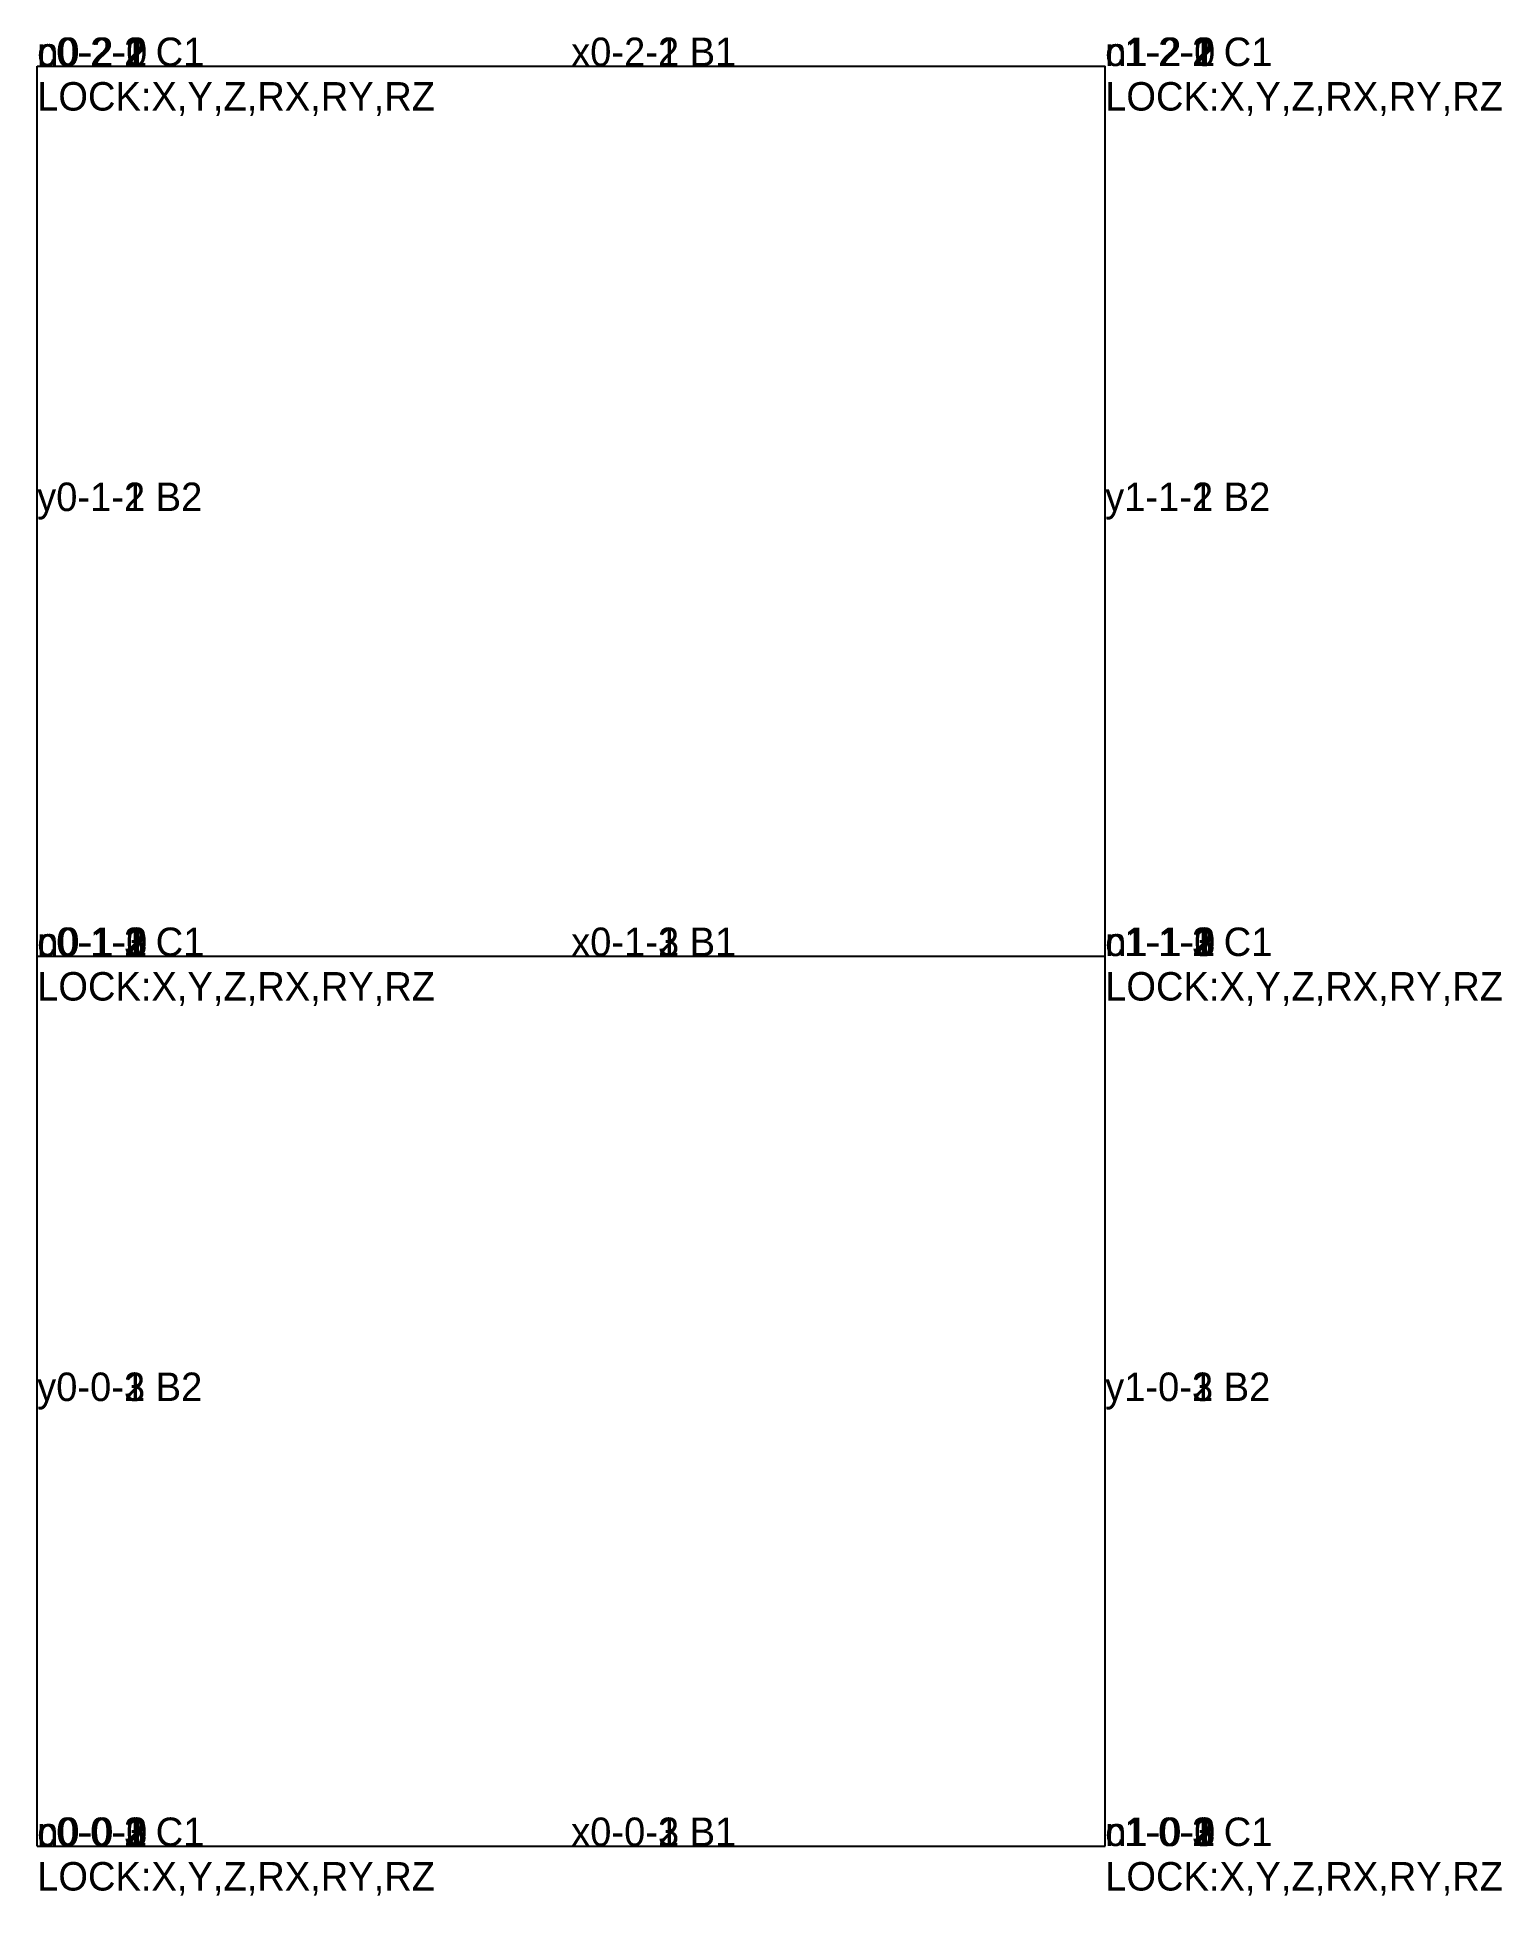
# Model space of a CAD drawing. Extents: x 0 to 8.2, y -0.3 to 10.2.
import ezdxf

# ---------------------------------------------------------------- set-up
doc = ezdxf.new("R2010")
doc.units = 0

msp = doc.modelspace()

# ---------------------------------------------------------------- linework, layer by layer
at = {"layer": 'S-BEAM'}
for p, q in [((0, 5, 3.3), (0, 10, 3.3)), ((0, 10, 3.3), (6, 10, 3.3)), ((0, 5, 6.6), (0, 10, 6.6)), ((0, 10, 6.6), (6, 10, 6.6)), ((6, 5, 3.3), (6, 10, 3.3)), ((6, 5, 6.6), (6, 10, 6.6)), ((0, 0, 3.3), (0, 5, 3.3)), ((0, 5, 3.3), (6, 5, 3.3)), ((0, 0, 6.6), (0, 5, 6.6)), ((0, 5, 6.6), (6, 5, 6.6)), ((0, 0, 9.9), (0, 5, 9.9)), ((0, 5, 9.9), (6, 5, 9.9)), ((6, 0, 3.3), (6, 5, 3.3)), ((6, 0, 6.6), (6, 5, 6.6)), ((6, 0, 9.9), (6, 5, 9.9)), ((0, 0, 3.3), (6, 0, 3.3)), ((0, 0, 6.6), (6, 0, 6.6)), ((0, 0, 9.9), (6, 0, 9.9))]:
    msp.add_line(p, q, dxfattribs=at)
at = {"layer": 'S-COLUMN'}
for p, q in [((0, 10), (0, 10, 3.3)), ((0, 10, 3.3), (0, 10, 6.6)), ((6, 10), (6, 10, 3.3)), ((6, 10, 3.3), (6, 10, 6.6)), ((0, 5), (0, 5, 3.3)), ((0, 5, 3.3), (0, 5, 6.6)), ((0, 5, 6.6), (0, 5, 9.9)), ((6, 5), (6, 5, 3.3)), ((6, 5, 3.3), (6, 5, 6.6)), ((6, 5, 6.6), (6, 5, 9.9)), ((0, 0), (0, 0, 3.3)), ((0, 0, 3.3), (0, 0, 6.6)), ((0, 0, 6.6), (0, 0, 9.9)), ((6, 0), (6, 0, 3.3)), ((6, 0, 3.3), (6, 0, 6.6)), ((6, 0, 6.6), (6, 0, 9.9))]:
    msp.add_line(p, q, dxfattribs=at)

# ---------------------------------------------------------------- texts
at = {"layer": 'ANNOTATION'}
for s, p in [('c0-2-1 C1', (0, 10, 1.65)), ('c0-2-2 C1', (0, 10, 4.95)), ('x0-2-1 B1', (3, 10, 3.3)), ('x0-2-2 B1', (3, 10, 6.6)), ('c1-2-1 C1', (6, 10, 1.65)), ('c1-2-2 C1', (6, 10, 4.95)), ('y0-1-1 B2', (0, 7.5, 3.3)), ('y0-1-2 B2', (0, 7.5, 6.6)), ('y1-1-1 B2', (6, 7.5, 3.3)), ('y1-1-2 B2', (6, 7.5, 6.6)), ('c0-1-1 C1', (0, 5, 1.65)), ('c0-1-2 C1', (0, 5, 4.95)), ('c0-1-3 C1', (0, 5, 8.25)), ('x0-1-1 B1', (3, 5, 3.3)), ('x0-1-2 B1', (3, 5, 6.6)), ('x0-1-3 B1', (3, 5, 9.9)), ('c1-1-1 C1', (6, 5, 1.65)), ('c1-1-2 C1', (6, 5, 4.95)), ('c1-1-3 C1', (6, 5, 8.25)), ('y0-0-1 B2', (0, 2.5, 3.3)), ('y0-0-2 B2', (0, 2.5, 6.6)), ('y0-0-3 B2', (0, 2.5, 9.9)), ('y1-0-1 B2', (6, 2.5, 3.3)), ('y1-0-2 B2', (6, 2.5, 6.6)), ('y1-0-3 B2', (6, 2.5, 9.9)), ('c0-0-1 C1', (0, 0, 1.65)), ('c0-0-2 C1', (0, 0, 4.95)), ('c0-0-3 C1', (0, 0, 8.25)), ('x0-0-1 B1', (3, 0, 3.3)), ('x0-0-2 B1', (3, 0, 6.6)), ('x0-0-3 B1', (3, 0, 9.9)), ('c1-0-1 C1', (6, 0, 1.65)), ('c1-0-2 C1', (6, 0, 4.95)), ('c1-0-3 C1', (6, 0, 8.25))]:
    msp.add_text(s, height=0.16, dxfattribs=at).set_placement(p)
at = {"layer": 'NODE'}
for s, p in [('n0-2-0', (0, 10)), ('n0-2-1', (0, 10, 3.3)), ('n0-2-2', (0, 10, 6.6)), ('n1-2-0', (6, 10)), ('n1-2-1', (6, 10, 3.3)), ('n1-2-2', (6, 10, 6.6)), ('n0-1-0', (0, 5)), ('n0-1-1', (0, 5, 3.3)), ('n0-1-2', (0, 5, 6.6)), ('n0-1-3', (0, 5, 9.9)), ('n1-1-0', (6, 5)), ('n1-1-2', (6, 5, 6.6)), ('n1-1-3', (6, 5, 9.9)), ('n1-1-1', (6, 5, 3.3)), ('n0-0-0', (0, 0)), ('n0-0-1', (0, 0, 3.3)), ('n0-0-2', (0, 0, 6.6)), ('n0-0-3', (0, 0, 9.9)), ('n1-0-0', (6, 0)), ('n1-0-1', (6, 0, 3.3)), ('n1-0-2', (6, 0, 6.6)), ('n1-0-3', (6, 0, 9.9))]:
    msp.add_text(s, height=0.16, dxfattribs=at).set_placement(p)
at = {"layer": 'SUPPORT'}
for p in [(0, 9.75), (6, 9.75), (0, 4.75), (6, 4.75), (0, -0.25), (6, -0.25)]:
    msp.add_text('LOCK:X,Y,Z,RX,RY,RZ', height=0.16, dxfattribs=at).set_placement(p)

doc.saveas('drawing.dxf')
